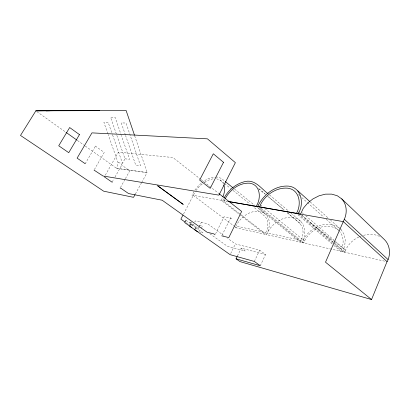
<?xml version="1.0" encoding="UTF-8"?>
<svg xmlns="http://www.w3.org/2000/svg" width="410" height="410" viewBox="0 0 410 410"><rect width="100%" height="100%" fill="white"/><g stroke="black" fill="none" stroke-linecap="round" stroke-linejoin="round"><path stroke-width="0.31" stroke-dasharray="2.05 1.54" d="M134.69 135.807L147.159 172.63L116.583 168.331L118.085 162.739L108.107 134.398M333.827 245.411L340.633 251.227C343.867 245.144 344.338 237.149 339.752 231.614M342.601 251.668L344.784 245.595L345.235 239.573L343.944 234.084L341.053 229.544L330.598 220.175M268.032 234.966L300.376 242.207L302.503 237.021L303.092 231.983L302.278 227.371L300.13 223.537L287.026 212.493M223.604 198.881L222.686 200.51L266.541 234.633L268.688 229.359L269.478 224.162L268.868 219.447L266.925 215.573L257.403 207.603M263.835 212.816C252.309 207.409 239.722 217.218 235.161 227.601L265.055 234.3L267.151 229.451L267.868 224.757L267.32 220.472L265.557 216.921L252.811 206.373M358.755 237.123C352.272 239.947 347.121 245.58 344.707 252.217L333.54 242.623M339.424 231.091C327.928 220.037 308.453 229.385 303.789 242.976L261.042 208.172M260.283 265.736L265.547 254.513L259.673 250.136L235.371 243.914L227.642 238.307M254.323 261.447L259.673 250.136M237.405 256.014L241.203 248.147L265.547 254.513M230.692 253.539L235.371 243.914M222.03 235.289L230.861 217.438L232.009 218.479L224.034 216.823L215.634 233.679M224.839 199.398L224.152 200.767L227.191 201.3M222.164 198.46L221.251 200.275L265.055 234.3M201.33 228.226L202.443 226.033L197.902 224.962M198.753 227.417L197.886 229.123L196.082 228.677M199.045 226.848L201.351 222.302M190.24 224.665L193.059 225.341L193.623 224.234M194.75 222.03L195.314 220.923L207.547 223.722L223.522 235.314M335.488 241.459L345.579 250.187L344.584 252.114L302.062 242.587L258.843 207.48M183.531 214.035L195.001 192.152M266.541 234.633C270.989 224.316 281.854 215.962 293.463 217.495C304.943 219.422 307.444 233.818 302.062 242.587C307.244 228.806 326.222 218.279 339.172 228.088M135.356 194.027L141.383 183.034M141.686 182.486L147.108 172.595L116.553 168.325M120.448 187.529L125.096 179.19M125.409 178.632L129.744 170.847L121.155 164.656L121.893 164.851L114.257 178.411M112.114 182.209L113.949 178.955M118.085 162.739L122.477 163.288L124.988 158.824L110.572 117.286L115.097 117.321L121.093 134.731M105.293 175.219L118.393 152.187L172.876 157.507L200.49 179.155M94.377 169.566L104.227 152.453L95.038 145.827L95.55 145.96L85.208 163.723M194.002 191.593L191.947 195.15L227.289 201.315M194.883 190.066L198.722 185.443L201.412 183.137M195.872 190.635L199.357 186.447L202.535 183.721M201.858 182.752C205.584 179.708 210.238 177.202 215.147 177.161M204.554 182.301L207.875 180.374L212.344 178.955L213.538 178.914M359.339 236.862L361.087 236.073M363.491 235.309L368.436 234.33L374.535 234.648L379.542 236.334M215.711 177.135L217.413 177.074L221.287 178.34L224.255 180.743M124.988 158.824L129.57 159.341L121.298 135.331M237.282 226.274L265.87 232.578M268.847 233.234L301.212 240.368M384.662 261.175L342.724 251.776L334.365 244.611M191.926 222.604L189.107 221.943L196.231 226.996L199.634 227.816M188.549 224.26L189.676 224.531M199.286 231.84L202.986 232.762L196.277 228.016M216.521 178.811L220.093 179.995L224.055 183.193M185.955 222.697L187.985 224.126M185.935 220.298L193.059 225.341M191.229 224.408L195.836 227.673M36.823 111.581L65.528 131.994M77.469 140.507L84.803 145.714M85.285 146.073L116.583 168.331M209.797 233.715L227.453 246.302L245.113 250.987L241.203 248.147M193.212 195.37L234.935 226.745M235.442 227.125L236.462 227.893M339.644 228.452L341.053 229.544M310.498 222.82L333.55 240.803M334.053 241.198L345.579 250.187M200.992 179.549L218.561 193.325M224.552 183.588L230.502 188.385M232.982 190.383L250.331 204.375M257.664 207.588L300.376 242.207M234.643 189.164L254.436 205.195M260.386 204.862L262.354 206.471M264.814 208.485L304.64 241.085M300.13 223.537L287.041 212.523M258.879 188.774L265.188 194.094M267.612 196.134L284.115 210.043L267.961 196.446M258.669 188.61L265.516 194.381M269.636 195.022L288.522 211.027M290.946 213.082L301.601 222.107M297.85 214.661L333.34 244.995M298.511 213.882L332.428 242.951M297.721 211.56L299.648 213.215M302.052 215.286L333.33 242.177M333.812 242.592L341.51 249.213M301.452 215.05L333.063 242.213M302.313 212.78L303.277 213.61M305.681 215.691L335.006 241.044M298.454 194.617L299.884 195.888M301.791 197.584L307.029 202.253M307.505 202.673L323.705 217.095M326.083 219.217L338.947 230.671M310.16 201.869L328.697 218.474M220.093 179.995L222.763 182.435L223.424 183.946M107.897 133.798L103.863 122.339L108.194 122.436L112.396 134.449M112.606 135.049L122.477 163.288M125.404 134.977L121.278 122.918L126.024 123.026L140.517 165.727L135.715 165.122L125.609 135.582"/><path stroke-width="0.61" d="M227.919 201.423L343.288 221.615L387.158 261.734C390.827 254.743 390.289 245.682 384.683 239.85L341.802 198.927L337.271 195.739L331.669 194.12L325.448 194.15L319.082 195.785L313.009 198.85L307.649 203.104L303.323 208.239L300.504 214.23L298.511 213.882M387.04 261.621L371.547 299.546L325.509 262.195L344.308 219.283C347.403 212.718 346.819 204.395 341.802 198.927M298.485 213.861L298.224 213.636C304.445 203.97 301.698 187.503 288.507 186.125C275.141 185.156 263.015 194.791 257.705 206.558L257.849 206.676M222.891 196.82C224.48 193.177 225.264 188.754 223.87 184.956M371.547 299.546L240.014 261.616L236.052 258.828L237.134 256.578M229.016 201.623L256.147 206.358C261.354 198.732 260.739 184.705 249.669 183.188C239.419 182.547 230.082 189.722 225.377 198.404M195.765 227.652L194.699 229.749L230.143 254.671L254.323 261.447L260.283 265.736L236.052 258.828M190.717 224.05L189.63 226.161L196.82 231.219L198.056 231.527M185.935 220.298L184.731 222.625L191.875 227.647M182.942 215.168L180.887 219.124L184.941 221.984M135.054 194.576L133.547 197.323L103.668 191.188L20.5 135.443L35.839 110.859L62.868 110.618L35.778 110.838M224.219 197.794C228.595 189.733 236.437 183.429 245.462 181.471C255.266 179.319 261.283 188.79 268.181 193.792M49.861 110.751L45.935 110.792L92.788 110.674L88.545 110.715M66.23 110.577L59.358 110.7L99.563 110.597M62.704 110.551L126.101 110.454L134.485 135.203M257.705 206.558L298.224 213.636M120.135 188.082L120.888 188.262L128.566 193.551L162.165 200.223L207.07 232.219L213.866 233.895L215.076 234.802M221.754 235.842L228.821 237.59L241.654 211.437L219.063 193.72M94.059 170.119L103.018 175.998L218.925 195.15L235.376 162.652L207.434 138.836L91.953 132.876L77.106 158.137L85.208 163.723M104.36 176.864L112.114 182.209M66.005 132.348L76.993 140.153M225.244 181.543L233.162 187.959M259.566 206.973C263.579 196.103 275.479 187.211 287.543 188.164C299.905 189.456 301.755 204.744 296.389 213.415M297.803 190.799L309.683 201.443M344.308 219.283L388.05 259.556M223.506 162.329L210.192 188.323L199.639 180.077L213.302 153.781L223.506 162.329M183.152 204.334L157.64 185.761L183.137 204.359M79.468 134.603L68.742 152.674L58.717 145.77L69.674 127.541L79.468 134.603"/></g></svg>
